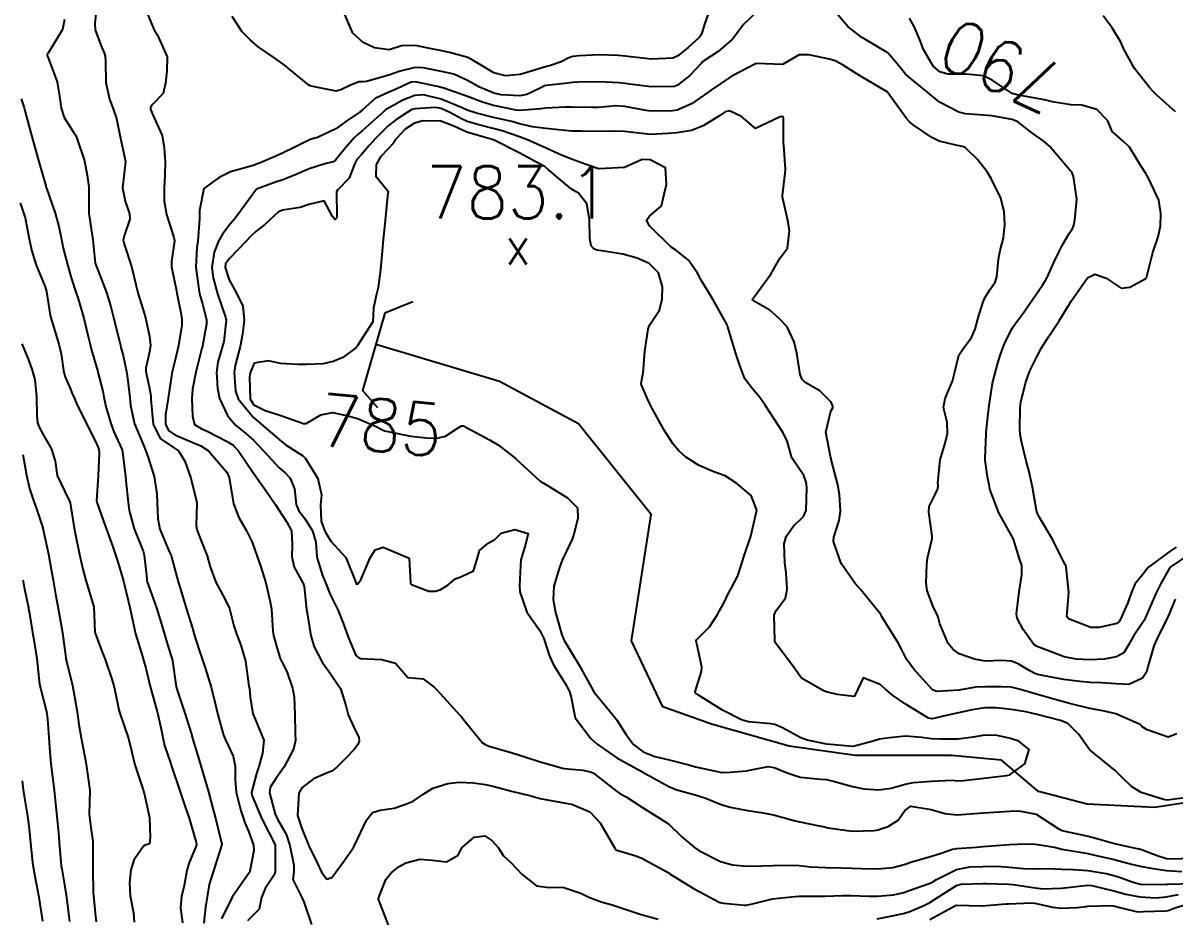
# Model space of a CAD drawing. Header units: metres. Extents: x 307586 to 320046, y 7427249 to 7434250.
# Drawn here: x 319380.8 to 319468.6, y 7428105.4 to 7428173.5 of the extents above; entities that cross this region are included whole.
import ezdxf
from ezdxf.enums import TextEntityAlignment as Align

# ---------------------------------------------------------------- set-up
doc = ezdxf.new("R2010")
doc.units = ezdxf.units.M
doc.header["$MEASUREMENT"] = 0
for name, color, linetype in [('Cotas', 45, 'Continuous'), ('Curvas de Nivel 1m', 11, 'Continuous'), ('Curvas de Nivel 5m', 15, 'Continuous'), ('Hidrografia', 140, 'Continuous'), ('Pontes_Viadutos_Tubos', 190, 'Continuous'), ('Pontos Cotados', 45, 'Continuous')]:
    doc.layers.add(name, color=color, linetype=linetype)
doc.styles.add('Style-STANDARD', font='STANDARD.shx')

# ---------------------------------------------------------------- blocks, each defined once
blk = doc.blocks.new('ELVTXT_186')
at = {"layer": 'Pontos Cotados', "linetype": 'Continuous', "style": 'Style-STANDARD'}
for s, height, p in [('783.1', 4, (0, 4)), ('x', 3, (0, 0))]:
    blk.add_text(s, height=height, dxfattribs=at).set_placement(p, align=Align.MIDDLE_CENTER)

msp = doc.modelspace()

# ---------------------------------------------------------------- linework, layer by layer
at = {"layer": 'Curvas de Nivel 1m', "flags": 128}
for points, elevation in [([(319389.943, 7428174.978), (319390.705, 7428173.12), (319390.797, 7428172.969), (319390.991, 7428172.676), (319391.76, 7428170.959), (319391.736, 7428169.89), (319391.634, 7428168.96), (319391.444, 7428168.163), (319390.637, 7428167.34), (319390.49, 7428167.115), (319390.497, 7428166.971), (319390.629, 7428166.588), (319391.381, 7428164.962), (319391.539, 7428164.02), (319391.617, 7428162.96), (319391.585, 7428161.947), (319391.519, 7428160.96), (319391.543, 7428159.965), (319391.715, 7428158.958), (319392.268, 7428157.2), (319392.306, 7428156.952), (319392.08, 7428155.372), (319392.096, 7428154.954), (319392.466, 7428153.139), (319392.503, 7428152.949), (319392.829, 7428151.326), (319392.882, 7428150.943), (319392.867, 7428150.513), (319392.635, 7428148.947), (319392.403, 7428147.979), (319392.132, 7428146.944), (319392.087, 7428146.642), (319391.828, 7428144.948), (319391.622, 7428143.683), (319391.643, 7428142.951), (319391.869, 7428142.478), (319392.335, 7428142.158), (319393.676, 7428141.58), (319394.327, 7428141.301), (319394.923, 7428140.914), (319396.299, 7428139.301), (319396.478, 7428138.897), (319396.736, 7428137.351), (319396.828, 7428136.892), (319397.23, 7428135.853), (319397.781, 7428134.877), (319398.239, 7428133.95), (319398.63, 7428132.866), (319398.856, 7428132.224), (319399.273, 7428130.859), (319399.621, 7428129.415), (319399.712, 7428128.855), (319399.826, 7428127.183), (319399.875, 7428126.853), (319400.143, 7428125.858), (319400.384, 7428125.095), (319400.496, 7428124.845), (319400.871, 7428124.089), (319401.309, 7428122.832), (319401.44, 7428122.174), (319401.495, 7428120.829), (319401.529, 7428119.36), (319401.538, 7428118.828), (319401.392, 7428118.176), (319400.683, 7428116.84), (319400.023, 7428115.894), (319399.622, 7428115.248), (319399.573, 7428114.854), (319399.988, 7428113.215), (319400.166, 7428112.847), (319400.829, 7428111.695), (319401.124, 7428110.833), (319401.428, 7428109.34), (319401.411, 7428108.828), (319401.331, 7428108.233), (319401.915, 7428107.066), (319402.059, 7428106.819), (319402.185, 7428106.542), (319402.764, 7428104.811)], 789), ([(319383.939, 7428173.827), (319383.773, 7428173.054), (319382.685, 7428171.239), (319382.614, 7428171.14), (319382.599, 7428171.071), (319382.68, 7428170.885), (319383.37, 7428169.059), (319383.563, 7428167.977), (319383.678, 7428167.054), (319383.915, 7428166.34), (319384.615, 7428165.237), (319384.744, 7428165.039), (319384.882, 7428164.764), (319385.467, 7428163.031), (319385.66, 7428161.941), (319385.776, 7428161.028), (319385.796, 7428159.776), (319385.798, 7428159.027), (319386.016, 7428157.527), (319386.094, 7428157.024), (319386.281, 7428155.237), (319386.334, 7428155.022), (319386.487, 7428154.646), (319387.142, 7428153.01), (319387.444, 7428151.997), (319387.683, 7428151.001), (319388.124, 7428149.287), (319388.194, 7428148.993), (319388.235, 7428148.817), (319388.405, 7428148.184), (319388.658, 7428146.987), (319388.714, 7428146.662), (319388.913, 7428144.985), (319388.974, 7428144.374), (319389.258, 7428142.981), (319389.947, 7428141.354), (319390.112, 7428140.972), (319390.315, 7428140.409), (319390.765, 7428138.963), (319390.968, 7428137.648), (319391.003, 7428136.959), (319391.058, 7428135.755), (319391.208, 7428134.956), (319391.924, 7428133.248), (319392.062, 7428132.942), (319392.099, 7428132.82), (319392.217, 7428132.351), (319392.603, 7428130.936), (319392.764, 7428130.365), (319393.206, 7428128.93), (319393.685, 7428127.397), (319393.83, 7428126.923), (319394.143, 7428125.889), (319394.471, 7428124.917), (319394.662, 7428124.377), (319395.125, 7428122.91), (319395.449, 7428121.546), (319395.599, 7428120.905), (319396.058, 7428119.233), (319396.196, 7428118.898), (319396.793, 7428117.641), (319396.933, 7428116.886), (319396.942, 7428115.806), (319397.014, 7428114.885), (319397.387, 7428113.485), (319397.569, 7428112.876), (319397.671, 7428112.566), (319397.973, 7428111.917), (319398.343, 7428110.866), (319398.376, 7428110.446), (319398.074, 7428108.869), (319398.029, 7428108.772), (319397.931, 7428108.637), (319396.716, 7428106.888), (319395.896, 7428105.24)], 791), ([(319436.733, 7428174.42), (319435.709, 7428173.444), (319434.976, 7428172.437), (319434.845, 7428172.304), (319434.709, 7428172.192), (319433.767, 7428171.384), (319432.686, 7428170.657), (319432.575, 7428170.58), (319432.477, 7428170.472), (319431.618, 7428169.536), (319430.666, 7428168.799), (319430.441, 7428168.717), (319428.665, 7428168.672), (319427.022, 7428168.89), (319426.667, 7428168.942), (319426.233, 7428168.979), (319424.668, 7428169.058), (319423.133, 7428169.049), (319422.667, 7428169.004), (319422.309, 7428168.951), (319420.665, 7428168.797), (319420.518, 7428168.758), (319420.262, 7428168.614), (319419.193, 7428168.087), (319418.654, 7428168.004), (319417.236, 7428168.07), (319416.656, 7428168.191), (319415.52, 7428168.671), (319414.668, 7428169.161), (319413.623, 7428169.646), (319412.674, 7428169.861), (319411.266, 7428170.135), (319410.677, 7428170.167), (319409.526, 7428169.89), (319408.671, 7428169.572), (319406.969, 7428169.078), (319406.666, 7428169.063), (319406.384, 7428169.065), (319405.696, 7428168.79), (319405.007, 7428168.447), (319404.656, 7428168.349), (319402.745, 7428168.745), (319402.662, 7428168.768), (319402.523, 7428168.831), (319400.678, 7428170.351), (319399.958, 7428170.857), (319398.691, 7428171.727), (319398.083, 7428172.265), (319397.475, 7428172.888), (319396.72, 7428174.035)], 789), ([(319469.408, 7428132.852), (319468.233, 7428132.053), (319468.21, 7428132.03), (319467.498, 7428130.756), (319467.147, 7428130.046), (319466.352, 7428128.225), (319466.284, 7428128.058), (319466.248, 7428127.993), (319466.18, 7428127.882), (319465.45, 7428126.781), (319465.038, 7428126.071), (319464.688, 7428125.534), (319464.144, 7428125.212), (319463.195, 7428125.037), (319462.142, 7428124.998), (319461.073, 7428125.047), (319460.144, 7428125.226), (319458.428, 7428125.869), (319458.151, 7428125.985), (319458.035, 7428126.035), (319457.83, 7428126.155), (319457.033, 7428127.304), (319456.562, 7428128.174), (319456.513, 7428128.502), (319456.724, 7428130.172), (319456.93, 7428131.462), (319456.913, 7428132.17), (319456.757, 7428132.691), (319456.28, 7428134.18), (319456.272, 7428134.198), (319456.253, 7428134.231), (319455.173, 7428136.191), (319454.495, 7428138.003), (319454.447, 7428138.199), (319454.31, 7428138.953), (319454.14, 7428140.202), (319454.131, 7428140.397), (319454.199, 7428142.202), (319454.211, 7428142.344), (319454.368, 7428143.739), (319454.413, 7428144.159), (319454.418, 7428144.2), (319454.668, 7428145.92), (319454.723, 7428146.197), (319455.073, 7428147.533), (319455.268, 7428148.192), (319455.582, 7428149.038), (319456.136, 7428150.183), (319456.256, 7428150.372), (319456.45, 7428150.64), (319457.099, 7428151.535), (319457.524, 7428152.164), (319458.487, 7428153.552), (319458.735, 7428153.903), (319458.866, 7428154.146), (319459.355, 7428155.29), (319459.777, 7428156.137), (319460.017, 7428156.638), (319460.534, 7428157.504), (319460.786, 7428157.88), (319460.879, 7428158.125), (319460.968, 7428158.544), (319461.107, 7428160.122), (319460.865, 7428161.85), (319460.768, 7428162.127), (319460.693, 7428162.228), (319460.595, 7428162.33), (319459.027, 7428164.146), (319458.616, 7428164.507), (319457.648, 7428165.189), (319456.631, 7428166.002), (319456.176, 7428166.185), (319454.637, 7428166.466), (319454.335, 7428166.507), (319452.639, 7428166.635), (319452.122, 7428166.754), (319450.652, 7428167.518), (319449.765, 7428168.259), (319448.672, 7428169.144), (319448.052, 7428169.655), (319447.551, 7428170.287), (319446.697, 7428171.266), (319444.962, 7428172.318), (319444.714, 7428172.447), (319443.66, 7428173.274), (319442.733, 7428174.35)], 789), ([(319468.644, 7428166.766), (319467.206, 7428168.052), (319466.949, 7428168.339), (319466.669, 7428168.625), (319465.505, 7428170.072), (319464.705, 7428171.559), (319464.461, 7428172.084), (319463.815, 7428173.185), (319463.13, 7428174.104)], 791), ([(319468.622, 7428129.603), (319468.188, 7428128.537), (319467.965, 7428128.033), (319467.355, 7428126.852), (319466.978, 7428126.048), (319466.535, 7428124.452), (319466.427, 7428124.056), (319466.128, 7428123.578), (319465.083, 7428123.111), (319464.124, 7428123.154), (319462.981, 7428123.235), (319462.125, 7428123.265), (319461.345, 7428123.331), (319460.126, 7428123.482), (319458.494, 7428123.782), (319458.13, 7428123.874), (319457.924, 7428123.946), (319457.541, 7428124.159), (319456.653, 7428124.687), (319456.14, 7428124.876), (319455.393, 7428124.935), (319454.14, 7428124.891), (319453.318, 7428125.031), (319452.145, 7428125.446), (319451.687, 7428125.766), (319451.315, 7428126.233), (319450.678, 7428127.74), (319450.544, 7428128.245), (319450.444, 7428128.505), (319450.19, 7428128.987), (319449.71, 7428130.255), (319449.632, 7428130.835), (319449.691, 7428132.255), (319449.743, 7428132.75), (319450.084, 7428134.252), (319450.088, 7428134.418), (319449.821, 7428136.255), (319449.852, 7428136.682), (319450.292, 7428137.535), (319450.516, 7428138.03), (319450.533, 7428138.247), (319450.525, 7428138.467), (319450.699, 7428140.244), (319451.073, 7428141.508), (319451.266, 7428142.236), (319451.24, 7428143.115), (319450.962, 7428144.241), (319451.067, 7428144.927), (319451.625, 7428146.232), (319451.792, 7428146.839), (319452.13, 7428148.224), (319452.427, 7428148.672), (319453.093, 7428149.557), (319453.353, 7428150.211), (319453.59, 7428151.075), (319453.944, 7428152.205), (319454.091, 7428152.59), (319454.483, 7428153.206), (319454.89, 7428153.795), (319455.024, 7428154.195), (319455.149, 7428155.551), (319455.279, 7428156.192), (319455.538, 7428157.179), (319455.636, 7428158.189), (319455.584, 7428159.158), (319455.328, 7428160.192), (319454.585, 7428161.698), (319454.27, 7428162.203), (319453.536, 7428163.144), (319452.611, 7428164.054), (319452.494, 7428164.114), (319451.902, 7428164.237), (319450.616, 7428164.548), (319450.059, 7428164.815), (319448.628, 7428165.777), (319448.36, 7428166.004), (319448.128, 7428166.278), (319446.663, 7428168.3), (319444.674, 7428169.478), (319444.151, 7428169.802), (319443.301, 7428170.341), (319442.687, 7428170.654), (319442.247, 7428170.797), (319440.694, 7428171.122), (319439.953, 7428171.118), (319438.683, 7428170.39), (319436.684, 7428170.475), (319436.643, 7428170.461), (319436.569, 7428170.421), (319435.335, 7428169.775), (319434.673, 7428169.421), (319433.269, 7428168.461), (319432.913, 7428168.212), (319432.656, 7428168.022), (319431.728, 7428167.398), (319430.639, 7428166.914), (319430.278, 7428166.854), (319428.638, 7428166.834), (319428.283, 7428166.871), (319426.643, 7428167.18), (319425.965, 7428167.225), (319424.641, 7428167.118), (319424.11, 7428167.098), (319422.641, 7428167.143), (319422.095, 7428167.142), (319420.639, 7428167.046), (319420.25, 7428167.002), (319418.637, 7428166.89), (319418.363, 7428166.908), (319416.642, 7428167.251), (319415.794, 7428167.521), (319414.652, 7428167.944), (319412.767, 7428168.602), (319412.662, 7428168.634), (319412.36, 7428168.713), (319410.666, 7428169.071), (319410.361, 7428169.038), (319409.706, 7428168.74), (319408.996, 7428168.408), (319408.656, 7428168.272), (319407.63, 7428167.783), (319406.635, 7428166.901), (319406.575, 7428166.839), (319406.479, 7428166.782), (319405.383, 7428166.035), (319404.62, 7428165.471), (319403.213, 7428164.821), (319402.746, 7428164.693), (319402.61, 7428164.643), (319401.4, 7428164.043), (319400.595, 7428163.645), (319400.045, 7428163.402), (319398.787, 7428162.868), (319398.639, 7428162.812), (319398.582, 7428162.785), (319398.423, 7428162.714), (319396.576, 7428162.196), (319395.714, 7428161.766), (319394.563, 7428160.92), (319394.221, 7428159.241), (319394.221, 7428158.925), (319394.231, 7428158.626), (319394.089, 7428156.926), (319394.024, 7428156.443), (319393.943, 7428154.928), (319394.169, 7428153.223), (319394.225, 7428152.924), (319394.27, 7428152.732), (319394.455, 7428152.147), (319394.761, 7428150.917), (319394.763, 7428150.592), (319394.455, 7428148.92), (319394.45, 7428148.882), (319394.411, 7428148.743), (319393.952, 7428146.924), (319393.681, 7428145.625), (319393.647, 7428144.927), (319393.7, 7428143.579), (319393.84, 7428142.925), (319394.34, 7428142.628), (319394.857, 7428142.396), (319396.33, 7428141.638), (319396.781, 7428141.346), (319397.226, 7428140.886), (319398.299, 7428139.298), (319398.594, 7428138.867), (319399.324, 7428137.818), (319399.998, 7428136.853), (319400.269, 7428136.421), (319400.896, 7428135.477), (319401.244, 7428134.835), (319401.295, 7428133.777), (319401.265, 7428132.834), (319401.445, 7428132.061), (319402.125, 7428130.821), (319402.199, 7428130.59), (319402.395, 7428128.818), (319402.425, 7428128.562), (319402.715, 7428126.814), (319402.973, 7428125.983), (319403.576, 7428124.806), (319404.122, 7428124.079), (319404.972, 7428122.791), (319405.37, 7428121.507), (319405.569, 7428120.785), (319406.072, 7428119.678), (319406.382, 7428119.092), (319406.389, 7428118.775), (319406.304, 7428118.532), (319406.054, 7428118.188), (319405.354, 7428117.473), (319404.688, 7428116.793), (319404.317, 7428116.51), (319404.029, 7428116.391), (319402.921, 7428115.914), (319402.017, 7428115.222), (319401.795, 7428114.823), (319401.696, 7428113.116), (319401.786, 7428112.823), (319401.84, 7428112.681), (319401.977, 7428112.25), (319402.565, 7428110.814), (319403.151, 7428109.602), (319403.535, 7428108.804), (319403.927, 7428108.254), (319404.324, 7428108.401), (319404.608, 7428108.793), (319405.172, 7428109.561), (319405.961, 7428110.675), (319406.003, 7428110.739), (319406.02, 7428110.779), (319406.063, 7428110.877), (319406.968, 7428112.765), (319407.404, 7428113.347), (319407.994, 7428113.517), (319409.06, 7428113.676), (319410.002, 7428114.002), (319410.508, 7428114.219), (319411.258, 7428114.711), (319412.018, 7428115.191), (319413.153, 7428115.557), (319414.023, 7428115.647), (319415.078, 7428115.613), (319416.021, 7428115.473), (319416.687, 7428115.318), (319418.016, 7428114.985), (319419.483, 7428114.615), (319420.011, 7428114.46), (319420.204, 7428114.413), (319422.006, 7428114.093), (319422.602, 7428113.976), (319423.995, 7428113.393), (319424.774, 7428112.552), (319425.881, 7428110.624), (319425.92, 7428110.54), (319425.941, 7428110.519), (319425.963, 7428110.503), (319427.485, 7428110.042), (319427.956, 7428109.856), (319429.308, 7428109.138), (319429.946, 7428108.76), (319430.112, 7428108.655), (319430.366, 7428108.484), (319431.929, 7428107.525), (319433.857, 7428106.497), (319433.914, 7428106.479), (319434.181, 7428106.436), (319435.767, 7428106.268), (319435.912, 7428106.274), (319436.025, 7428106.296), (319436.482, 7428106.404), (319437.613, 7428106.698), (319437.918, 7428106.756), (319439.372, 7428106.924), (319439.922, 7428106.955), (319441.316, 7428106.955), (319441.922, 7428106.964), (319443.241, 7428107.009), (319443.923, 7428107.012), (319445.263, 7428106.96), (319445.923, 7428106.96), (319447.129, 7428107.073), (319447.928, 7428107.251), (319448.677, 7428107.518), (319449.938, 7428107.946), (319450.138, 7428108.049), (319450.429, 7428108.243), (319451.951, 7428108.995), (319452.967, 7428109.196), (319453.953, 7428109.224), (319455.01, 7428109.241), (319455.953, 7428109.186), (319457.044, 7428109.067), (319457.952, 7428109.041), (319459.022, 7428109.07), (319459.952, 7428109.025), (319460.826, 7428108.991), (319461.951, 7428108.935), (319463.35, 7428108.685), (319463.948, 7428108.542), (319464.305, 7428108.433), (319465.328, 7428108.059), (319465.94, 7428107.879), (319466.135, 7428107.853), (319467.941, 7428107.877), (319468.085, 7428107.885), (319469.942, 7428107.935)], 788), ([(319380.64, 7428167.772), (319380.857, 7428167.088), (319380.943, 7428166.774), (319381.379, 7428165.082), (319381.697, 7428163.979), (319381.961, 7428163.076), (319382.501, 7428161.134), (319382.519, 7428161.07), (319382.561, 7428160.944), (319383.213, 7428159.06), (319383.507, 7428158.039), (319383.704, 7428157.052), (319383.84, 7428156.384), (319384.192, 7428155.045), (319384.478, 7428154.045), (319384.791, 7428153.037), (319384.964, 7428152.529), (319385.403, 7428151.03), (319385.703, 7428149.748), (319385.878, 7428149.025), (319385.987, 7428148.602), (319386.395, 7428147.24), (319386.447, 7428147.073), (319386.46, 7428147.019), (319386.843, 7428145.479), (319386.925, 7428145.012), (319387.071, 7428144.301), (319387.46, 7428143.003), (319387.704, 7428142.367), (319388.323, 7428140.99), (319388.571, 7428138.987), (319388.604, 7428138.673), (319388.791, 7428136.985), (319388.872, 7428136.378), (319389.232, 7428134.98), (319389.918, 7428133.283), (319390.011, 7428132.972), (319390.205, 7428131.194), (319390.221, 7428130.988), (319390.228, 7428130.97), (319390.237, 7428130.935), (319390.936, 7428128.959), (319391.236, 7428128.026), (319391.546, 7428126.949), (319391.682, 7428126.481), (319392.134, 7428125.006), (319392.155, 7428124.94), (319392.16, 7428124.912), (319392.456, 7428122.936), (319392.587, 7428122.446), (319393.114, 7428120.93), (319393.594, 7428119.39), (319393.725, 7428118.923), (319394.042, 7428117.844), (319394.327, 7428116.917), (319394.465, 7428116.48), (319394.919, 7428114.911), (319395.244, 7428113.658), (319395.44, 7428112.905), (319395.936, 7428110.927), (319395.934, 7428110.9), (319395.454, 7428109.391), (319395.281, 7428108.907), (319394.97, 7428107.862), (319394.808, 7428106.911), (319394.682, 7428106.135), (319394.56, 7428104.913)], 792), ([(319468.753, 7428119.346), (319468.074, 7428119.091), (319466.479, 7428119.646), (319466.082, 7428119.912), (319466.02, 7428119.989), (319465.947, 7428120.052), (319464.095, 7428120.861), (319463.094, 7428121.094), (319462.101, 7428121.286), (319460.566, 7428121.663), (319460.108, 7428121.79), (319458.837, 7428122.143), (319458.115, 7428122.334), (319456.709, 7428122.761), (319456.12, 7428122.91), (319455.372, 7428122.936), (319454.12, 7428122.94), (319453.425, 7428122.902), (319452.118, 7428122.682), (319450.436, 7428122.565), (319450.117, 7428122.688), (319448.689, 7428124.264), (319448.141, 7428125.049), (319447.721, 7428125.849), (319447.491, 7428126.28), (319446.358, 7428128.12), (319446.255, 7428128.299), (319446.233, 7428128.349), (319446.184, 7428128.441), (319444.65, 7428130.316), (319444.21, 7428130.816), (319443.153, 7428132.331), (319442.576, 7428134.011), (319442.602, 7428134.337), (319442.996, 7428135.602), (319443.104, 7428136.332), (319443.027, 7428137.598), (319442.893, 7428138.334), (319442.398, 7428140.263), (319442.379, 7428140.339), (319442.325, 7428140.493), (319441.987, 7428142.345), (319442.369, 7428143.958), (319442.509, 7428144.201), (319442.515, 7428144.339), (319442.376, 7428144.644), (319441.526, 7428145.495), (319440.391, 7428146.139), (319440.185, 7428146.372), (319440.031, 7428146.741), (319439.779, 7428148.376), (319439.564, 7428149.246), (319439.036, 7428150.384), (319438.452, 7428150.994), (319437.719, 7428151.658), (319436.462, 7428152.361), (319436.405, 7428152.421), (319436.397, 7428152.487), (319436.465, 7428152.592), (319437.794, 7428154.4), (319438.505, 7428155.636), (319438.818, 7428156.079), (319439.054, 7428156.385), (319439.202, 7428157.714), (319439.097, 7428158.384), (319438.674, 7428160.277), (319438.668, 7428160.389), (319438.874, 7428162.102), (319438.907, 7428162.387), (319438.771, 7428164.228), (319438.759, 7428164.389), (319438.764, 7428166.257), (319438.716, 7428166.389), (319438.633, 7428166.425), (319438.599, 7428166.425), (319438.504, 7428166.392), (319436.624, 7428165.503), (319435.554, 7428166.431), (319434.639, 7428166.858), (319434.304, 7428166.779), (319433.813, 7428166.452), (319432.625, 7428165.705), (319431.749, 7428165.352), (319430.62, 7428165.186), (319429.988, 7428165.128), (319428.618, 7428165.052), (319427.289, 7428165.199), (319426.62, 7428165.288), (319425.871, 7428165.297), (319424.62, 7428165.288), (319423.34, 7428165.299), (319422.62, 7428165.312), (319421.847, 7428165.372), (319420.622, 7428165.497), (319419.621, 7428165.622), (319418.625, 7428165.874), (319418.026, 7428166.038), (319416.63, 7428166.336), (319415.353, 7428166.673), (319414.636, 7428166.915), (319414.244, 7428167.081), (319412.648, 7428167.741), (319411.315, 7428168.061), (319410.652, 7428168.015), (319409.732, 7428167.654), (319408.638, 7428167.058), (319408.444, 7428166.944), (319408.221, 7428166.756), (319406.618, 7428165.333), (319406.321, 7428165.077), (319406.024, 7428164.786), (319405.365, 7428164.029), (319404.587, 7428163.098), (319404.414, 7428162.974), (319403.784, 7428162.812), (319402.579, 7428162.425), (319401.463, 7428161.952), (319400.57, 7428161.6), (319400.018, 7428161.406), (319398.563, 7428160.87), (319397.128, 7428158.891), (319396.874, 7428158.559), (319396.532, 7428158.175), (319395.974, 7428157.45), (319395.685, 7428156.908), (319395.335, 7428156.082), (319395.163, 7428154.913), (319395.272, 7428154.121), (319395.605, 7428152.909), (319396.219, 7428151.129), (319396.255, 7428150.902), (319396.068, 7428149.253), (319395.987, 7428148.904), (319395.616, 7428147.692), (319395.522, 7428146.909), (319395.596, 7428145.693), (319395.742, 7428144.906), (319396.354, 7428143.621), (319396.97, 7428142.891), (319397.723, 7428142.265), (319398.331, 7428141.728), (319399.146, 7428140.862), (319400.305, 7428139.641), (319400.723, 7428139.268), (319401.146, 7428138.837), (319401.479, 7428138.02), (319401.599, 7428136.83), (319401.788, 7428136.347), (319402.262, 7428135.764), (319402.838, 7428134.814), (319403.084, 7428133.968), (319403.177, 7428132.81), (319403.602, 7428131.413), (319403.857, 7428130.803), (319404.195, 7428129.971), (319404.761, 7428128.794), (319405.176, 7428127.782), (319405.541, 7428126.786), (319406.138, 7428125.316), (319406.449, 7428125.089), (319408.136, 7428125.025), (319409.18, 7428124.74), (319410.117, 7428123.637), (319411.286, 7428123.542), (319412.106, 7428122.909), (319412.308, 7428122.698), (319414.084, 7428120.775), (319414.169, 7428120.679), (319414.593, 7428120.16), (319415.807, 7428118.663), (319416.061, 7428118.505), (319416.3, 7428118.416), (319418.052, 7428117.885), (319419.096, 7428117.571), (319420.043, 7428117.252), (319421.902, 7428116.715), (319422.035, 7428116.693), (319423.453, 7428116.566), (319424.032, 7428116.452), (319424.253, 7428116.336), (319426.017, 7428114.973), (319426.281, 7428114.801), (319426.744, 7428114.529), (319428.001, 7428113.739), (319429.983, 7428112.49), (319430.995, 7428111.496), (319431.965, 7428110.679), (319432.295, 7428110.457), (319433.955, 7428109.611), (319434.869, 7428109.343), (319435.951, 7428109.256), (319437.066, 7428109.285), (319437.952, 7428109.313), (319439.004, 7428109.328), (319439.952, 7428109.292), (319440.798, 7428109.204), (319441.951, 7428109.145), (319443.163, 7428109.116), (319443.951, 7428109.09), (319444.708, 7428109.066), (319445.95, 7428109.039), (319447.087, 7428109.143), (319447.954, 7428109.374), (319448.618, 7428109.601), (319449.96, 7428109.99), (319450.773, 7428110.238), (319451.649, 7428110.544), (319451.969, 7428110.595), (319453.472, 7428110.703), (319453.971, 7428110.745), (319455.294, 7428110.859), (319455.974, 7428110.903), (319457.18, 7428110.953), (319457.975, 7428110.943), (319459.417, 7428110.69), (319459.969, 7428110.556), (319461.824, 7428110.243), (319461.965, 7428110.216), (319462.493, 7428110.095), (319463.96, 7428109.754), (319465.296, 7428109.399), (319465.955, 7428109.244), (319466.909, 7428109.084), (319467.952, 7428108.928), (319469.121, 7428108.848)], 787), ([(319469.555, 7428114.477), (319468.016, 7428114.296), (319467.723, 7428114.326), (319466.021, 7428114.869), (319465.287, 7428115.323), (319464.526, 7428116.073), (319464.04, 7428116.555), (319462.129, 7428118.099), (319462.064, 7428118.17), (319461.259, 7428119.296), (319460.418, 7428120.125), (319460.085, 7428120.285), (319459.862, 7428120.356), (319458.093, 7428120.814), (319457.239, 7428121.019), (319456.098, 7428121.207), (319454.975, 7428121.316), (319454.1, 7428121.316), (319453.144, 7428121.163), (319452.094, 7428120.95), (319451.499, 7428120.822), (319450.086, 7428120.483), (319449.804, 7428120.536), (319448.103, 7428121.59), (319447.061, 7428122.286), (319446.552, 7428122.728), (319446.121, 7428123.104), (319444.819, 7428123.62), (319444.213, 7428122.319), (319444.178, 7428122.243), (319444.102, 7428122.186), (319442.836, 7428122.333), (319442.106, 7428122.523), (319441.84, 7428122.611), (319440.121, 7428123.602), (319439.564, 7428124.376), (319438.152, 7428126.286), (319438.107, 7428126.345), (319438.099, 7428126.391), (319438.098, 7428126.446), (319438.05, 7428128.392), (319438.186, 7428128.744), (319438.895, 7428129.684), (319439.025, 7428130.382), (319438.964, 7428131.634), (319438.85, 7428132.384), (319438.8, 7428133.829), (319438.966, 7428134.383), (319439.485, 7428135.153), (319440.268, 7428135.922), (319440.482, 7428136.367), (319440.53, 7428138.136), (319440.508, 7428138.367), (319440.476, 7428138.539), (319440.31, 7428139.055), (319439.387, 7428140.379), (319439.041, 7428141.678), (319438.664, 7428142.387), (319438.35, 7428142.871), (319437.359, 7428144.405), (319436.957, 7428144.99), (319436.385, 7428145.651), (319435.793, 7428146.426), (319435.411, 7428147.427), (319435.09, 7428148.433), (319434.496, 7428150.386), (319434.482, 7428150.44), (319434.444, 7428150.53), (319433.384, 7428152.451), (319432.485, 7428153.937), (319432.191, 7428154.465), (319431.499, 7428155.471), (319430.51, 7428156.244), (319430.163, 7428156.494), (319428.536, 7428158.071), (319428.31, 7428158.513), (319428.546, 7428158.81), (319429.455, 7428159.6), (319429.658, 7428160.499), (319429.823, 7428161.245), (319429.764, 7428162.498), (319428.592, 7428163.108), (319427.966, 7428163.146), (319426.633, 7428162.539), (319426.583, 7428162.522), (319424.715, 7428162.425), (319424.582, 7428162.447), (319424.495, 7428162.475), (319424.271, 7428162.565), (319422.592, 7428163.179), (319421.641, 7428163.556), (319420.604, 7428164.037), (319419.274, 7428164.623), (319418.615, 7428164.874), (319417.291, 7428165.321), (319416.621, 7428165.503), (319415.518, 7428165.777), (319414.627, 7428166.048), (319414.191, 7428166.249), (319413.362, 7428166.699), (319412.638, 7428167.028), (319412.243, 7428167.11), (319410.637, 7428167.008), (319410.426, 7428166.942), (319410.065, 7428166.736), (319409.202, 7428166.169), (319408.622, 7428165.697), (319407.668, 7428164.764), (319407.171, 7428164.205), (319406.595, 7428163.555), (319406.227, 7428163.145), (319406.04, 7428162.785), (319405.639, 7428161.723), (319404.755, 7428160.798), (319404.679, 7428160.681), (319404.687, 7428158.799), (319404.662, 7428158.678), (319404.54, 7428158.578), (319404.36, 7428158.803), (319403.739, 7428159.996), (319402.552, 7428159.715), (319401.898, 7428159.488), (319400.547, 7428159.267), (319400.249, 7428159.15), (319399.927, 7428158.856), (319399.216, 7428158.18), (319398.525, 7428157.659), (319398.121, 7428157.274), (319397.768, 7428156.881), (319396.5, 7428155.584), (319396.217, 7428155.181), (319396.188, 7428154.903), (319396.479, 7428153.964), (319397.071, 7428152.891), (319397.519, 7428151.95), (319397.621, 7428150.882), (319397.495, 7428149.816), (319397.319, 7428148.886), (319396.935, 7428147.428), (319396.869, 7428146.893), (319396.967, 7428145.479), (319397.182, 7428144.888), (319398.352, 7428143.463), (319399.061, 7428142.863), (319400.332, 7428141.77), (319400.845, 7428141.359), (319401.68, 7428140.83), (319402.069, 7428140.574), (319402.318, 7428140.329), (319403.243, 7428138.811), (319403.519, 7428137.574), (319403.44, 7428136.808), (319403.495, 7428135.573), (319403.779, 7428134.805), (319404.241, 7428134.033), (319405.384, 7428132.788), (319406.162, 7428130.822), (319406.181, 7428130.78), (319406.203, 7428130.765), (319406.308, 7428130.778), (319406.524, 7428131.093), (319407.225, 7428132.765), (319407.612, 7428133.38), (319408.235, 7428133.572), (319410.223, 7428132.73), (319410.31, 7428130.834), (319410.387, 7428130.727), (319411.719, 7428130.228), (319412.198, 7428130.218), (319412.572, 7428130.323), (319413.15, 7428130.691), (319413.718, 7428131.175), (319414.21, 7428131.353), (319415.107, 7428131.779), (319415.392, 7428132.668), (319415.563, 7428133.337), (319416.241, 7428133.876), (319416.73, 7428134.168), (319417.235, 7428134.645), (319418.256, 7428134.926), (319419.296, 7428134.62), (319419.074, 7428133.788), (319418.729, 7428132.625), (319418.692, 7428132.151), (319418.613, 7428130.626), (319418.644, 7428130.18), (319419.194, 7428128.62), (319420.162, 7428127.231), (319420.482, 7428126.605), (319420.879, 7428125.338), (319421.226, 7428124.594), (319422.112, 7428123.174), (319422.431, 7428122.577), (319422.569, 7428122.104), (319422.878, 7428120.572), (319424.067, 7428118.996), (319424.556, 7428118.555), (319426.047, 7428117.502), (319427.843, 7428116.513), (319427.968, 7428116.446), (319428.032, 7428116.41), (319428.243, 7428116.296), (319430.021, 7428115.322), (319430.623, 7428115.085), (319432.015, 7428114.689), (319432.742, 7428114.453), (319434.006, 7428113.959), (319434.68, 7428113.753), (319435.999, 7428113.502), (319437.051, 7428113.35), (319437.995, 7428113.164), (319439.647, 7428112.714), (319439.987, 7428112.631), (319441.356, 7428112.349), (319441.885, 7428112.244), (319441.982, 7428112.223), (319442.133, 7428112.187), (319443.979, 7428111.926), (319445.664, 7428111.979), (319445.98, 7428112.032), (319446.176, 7428112.093), (319446.72, 7428112.283), (319447.504, 7428112.768), (319448.005, 7428113.488), (319448.451, 7428113.823), (319450.006, 7428113.579), (319451.048, 7428113.279), (319452.002, 7428113.177), (319452.98, 7428113.233), (319454.004, 7428113.316), (319455.219, 7428113.395), (319456.006, 7428113.442), (319456.687, 7428113.482), (319458.004, 7428113.216), (319459.703, 7428112.133), (319459.991, 7428111.977), (319460.2, 7428111.916), (319461.984, 7428111.53), (319462.74, 7428111.334), (319463.977, 7428110.993), (319465.344, 7428110.688), (319465.97, 7428110.538), (319467.322, 7428110.036), (319467.961, 7428109.842), (319468.172, 7428109.817), (319469.961, 7428109.86)], 786), ([(319380.544, 7428159.844), (319380.816, 7428159.087), (319380.924, 7428158.691), (319381.226, 7428157.083), (319381.431, 7428156.153), (319381.775, 7428155.077), (319382.468, 7428153.419), (319382.562, 7428153.069), (319382.803, 7428151.421), (319382.884, 7428151.063), (319383.095, 7428150.398), (319383.511, 7428149.054), (319383.679, 7428148.325), (319383.86, 7428147.048), (319383.961, 7428146.619), (319384.379, 7428145.62), (319384.554, 7428145.218), (319384.631, 7428145.037), (319384.858, 7428144.542), (319385.591, 7428143.028), (319386.329, 7428141.593), (319386.499, 7428141.191), (319386.549, 7428141.017), (319386.58, 7428140.755), (319386.491, 7428139.017), (319386.371, 7428137.115), (319386.386, 7428137.018), (319386.891, 7428135.643), (319387.115, 7428135.007), (319387.617, 7428133.615), (319387.815, 7428132.996), (319387.91, 7428132.685), (319388.211, 7428131.772), (319388.424, 7428130.988), (319388.497, 7428130.688), (319388.91, 7428128.983), (319389.117, 7428128.027), (319389.344, 7428126.978), (319389.87, 7428125.238), (319389.957, 7428124.972), (319390.124, 7428124.355), (319390.462, 7428122.965), (319390.814, 7428121.683), (319391.014, 7428120.956), (319391.308, 7428119.707), (319391.455, 7428118.949), (319391.566, 7428118.465), (319392.034, 7428117.055), (319392.075, 7428116.94), (319392.094, 7428116.878), (319392.746, 7428114.933), (319393.143, 7428113.782), (319393.427, 7428112.926), (319393.964, 7428111.058), (319393.995, 7428110.92), (319393.992, 7428110.89), (319393.961, 7428110.807), (319393.418, 7428109.448), (319393.264, 7428108.927), (319393.065, 7428107.785), (319392.852, 7428106.931), (319392.765, 7428106.071), (319392.92, 7428104.93)], 793), ([(319380.67, 7428149.087), (319381.175, 7428147.856), (319381.47, 7428147.079), (319381.658, 7428146.35), (319381.799, 7428145.076), (319381.818, 7428143.601), (319381.881, 7428143.067), (319381.996, 7428142.722), (319382.333, 7428142.112), (319382.933, 7428141.054), (319383.211, 7428140.15), (319383.366, 7428139.049), (319384.274, 7428137.193), (319384.335, 7428137.039), (319384.353, 7428136.958), (319384.668, 7428135.036), (319384.765, 7428134.515), (319385.078, 7428133.031), (319385.33, 7428131.911), (319385.564, 7428131.026), (319386.173, 7428129.02), (319386.252, 7428127.117), (319386.266, 7428127.018), (319386.784, 7428125.655), (319387.04, 7428125.006), (319387.524, 7428123.586), (319387.698, 7428122.996), (319387.777, 7428122.672), (319388.085, 7428121.176), (319388.127, 7428120.99), (319388.151, 7428120.92), (319388.805, 7428118.982), (319389.068, 7428117.955), (319389.298, 7428116.977), (319389.922, 7428115.063), (319389.956, 7428114.971), (319390.011, 7428114.828), (319390.425, 7428112.963), (319390.457, 7428111.452), (319390.419, 7428110.963), (319390.077, 7428110.852), (319389.96, 7428110.786), (319389.215, 7428109.706), (319388.988, 7428108.979), (319388.894, 7428108.01), (319388.945, 7428106.98), (319389.193, 7428105.684), (319389.232, 7428104.977)], 794), ([(319380.749, 7428131.082), (319380.881, 7428130.391), (319381.149, 7428129.075), (319381.31, 7428128.218), (319381.496, 7428127.07), (319381.59, 7428126.511), (319381.819, 7428125.065), (319382.034, 7428123.131), (319382.04, 7428123.061), (319382.051, 7428123.01), (319382.1, 7428122.817), (319382.552, 7428121.055), (319382.644, 7428120.485), (319382.743, 7428119.053), (319382.79, 7428118.308), (319382.891, 7428117.051), (319383.016, 7428116.057), (319383.146, 7428115.049), (319383.264, 7428113.777), (319383.335, 7428113.046), (319383.489, 7428111.523), (319383.529, 7428111.044), (319383.689, 7428109.29), (319383.724, 7428109.042), (319383.921, 7428107.841), (319384.052, 7428107.039), (319384.074, 7428106.876), (319384.307, 7428105.036)], 796), ([(319380.701, 7428115.761), (319380.785, 7428115.078), (319380.94, 7428114.134), (319381.11, 7428113.073), (319381.215, 7428112.311), (319381.335, 7428111.069), (319381.498, 7428109.508), (319381.557, 7428109.066), (319381.613, 7428108.748), (319381.914, 7428107.161), (319381.935, 7428107.06), (319381.938, 7428107.035), (319382.252, 7428105.056)], 797), ([(319408.633, 7428104.743), (319407.911, 7428106.603), (319407.866, 7428106.704), (319407.865, 7428106.751), (319407.915, 7428106.942), (319408.432, 7428108.241), (319408.842, 7428108.741), (319409.458, 7428109.225), (319409.951, 7428109.514), (319411.02, 7428109.781), (319411.953, 7428109.71), (319413.066, 7428109.574), (319413.957, 7428110.096), (319414.144, 7428110.495), (319414.259, 7428110.677), (319415.162, 7428111.477), (319415.972, 7428111.557), (319416.515, 7428111.198), (319417.018, 7428110.644), (319417.373, 7428110.055), (319417.952, 7428109.524), (319418.832, 7428108.621), (319419.93, 7428107.746), (319420.892, 7428107.633), (319421.929, 7428107.654), (319423.306, 7428107.182), (319423.918, 7428106.883), (319424.839, 7428106.546), (319425.689, 7428106.312), (319425.91, 7428106.238), (319426.369, 7428106.064), (319427.903, 7428105.562), (319429.197, 7428105.2)], 789), ([(319445.902, 7428105.242), (319446.774, 7428105.411), (319447.907, 7428105.652), (319448.379, 7428105.795), (319449.45, 7428106.255), (319449.767, 7428106.4), (319449.916, 7428106.48), (319450.988, 7428107.173), (319451.936, 7428107.782), (319452.274, 7428107.88), (319453.939, 7428107.923), (319454.215, 7428107.92), (319455.938, 7428107.874), (319456.259, 7428107.846), (319457.935, 7428107.591), (319458.554, 7428107.523), (319459.934, 7428107.567), (319460.439, 7428107.619), (319461.938, 7428107.799), (319462.26, 7428107.775), (319463.932, 7428107.375), (319464.865, 7428107.13), (319465.926, 7428106.908), (319467.135, 7428106.828), (319467.926, 7428106.912), (319468.862, 7428107.087)], 789)]:
    msp.add_lwpolyline(points, dxfattribs=dict(at, elevation=elevation))
at = {"layer": 'Curvas de Nivel 5m', "flags": 128}
for points, elevation in [([(319386.386, 7428175.023), (319386.235, 7428173.5), (319386.282, 7428173.024), (319386.691, 7428171.862), (319386.948, 7428171.278), (319387.027, 7428171.015), (319387.059, 7428170.633), (319387.078, 7428169.014), (319387.364, 7428167.733), (319387.641, 7428167.005), (319387.889, 7428166.265), (319388.162, 7428164.997), (319388.583, 7428162.99), (319388.362, 7428160.993), (319388.547, 7428159.952), (319388.897, 7428158.986), (319388.923, 7428158.592), (319388.517, 7428157.39), (319388.417, 7428156.991), (319388.418, 7428156.897), (319388.509, 7428156.61), (319389.043, 7428154.984), (319389.221, 7428154.243), (319389.52, 7428152.979), (319389.999, 7428151.423), (319390.129, 7428150.973), (319390.423, 7428149.647), (319390.48, 7428148.969), (319390.408, 7428148.463), (319390.13, 7428147.239), (319390.143, 7428146.972), (319390.381, 7428145.816), (319390.524, 7428145.118), (319390.517, 7428144.968), (319390.51, 7428144.829), (319390.701, 7428142.965), (319391.231, 7428141.855), (319392.325, 7428141.126), (319392.621, 7428140.937), (319393.105, 7428140.138), (319393.532, 7428138.928), (319393.98, 7428137.219), (319394.014, 7428136.923), (319393.977, 7428135.202), (319394.014, 7428134.922), (319394.244, 7428134.329), (319394.809, 7428132.914), (319395.049, 7428132.077), (319395.46, 7428130.907), (319396.183, 7428129.584), (319396.521, 7428128.895), (319396.85, 7428127.58), (319397.059, 7428126.886), (319397.38, 7428126.117), (319397.737, 7428124.876), (319397.986, 7428122.99), (319398.015, 7428122.871), (319398.026, 7428122.795), (319398.096, 7428122.14), (319398.302, 7428120.868), (319398.479, 7428120.464), (319399.124, 7428118.859), (319399.023, 7428117.881), (319398.744, 7428116.863), (319398.577, 7428116.315), (319398.193, 7428114.868), (319398.217, 7428114.661), (319398.982, 7428112.86), (319399.964, 7428110.923), (319399.987, 7428110.874), (319399.997, 7428110.849), (319400, 7428110.811), (319399.994, 7428108.849), (319399.931, 7428108.63), (319399.223, 7428107.554), (319398.963, 7428106.859), (319398.785, 7428105.98), (319397.895, 7428105.082)], 790), ([(319433.074, 7428174.465), (319432.723, 7428173.456), (319432.49, 7428172.697), (319432.336, 7428172.474), (319431.493, 7428171.684), (319430.688, 7428171.042), (319430.307, 7428170.873), (319428.686, 7428170.797), (319427.119, 7428170.965), (319426.688, 7428171.029), (319426.153, 7428171.081), (319424.689, 7428171.124), (319423.16, 7428171.055), (319422.687, 7428170.989), (319422.392, 7428170.887), (319421.808, 7428170.599), (319420.987, 7428170.3), (319420.679, 7428170.227), (319419.433, 7428169.865), (319418.673, 7428169.621), (319417.553, 7428169.528), (319416.674, 7428169.762), (319415.149, 7428170.675), (319414.685, 7428170.924), (319413.297, 7428171.309), (319412.69, 7428171.439), (319411.795, 7428171.616), (319410.694, 7428171.844), (319409.621, 7428171.814), (319408.691, 7428171.514), (319407.577, 7428171.652), (319406.696, 7428172.07), (319405.907, 7428172.788), (319405.31, 7428174.209)], 790), ([(319468.696, 7428133.578), (319468.245, 7428133.281), (319466.585, 7428132.055), (319466.418, 7428131.869), (319466.226, 7428131.601), (319465.529, 7428130.752), (319465.268, 7428130.069), (319464.992, 7428129.275), (319464.458, 7428128.077), (319464.355, 7428127.903), (319464.178, 7428127.751), (319462.812, 7428127.455), (319462.173, 7428127.466), (319460.494, 7428128.125), (319460.358, 7428128.3), (319460.512, 7428130.125), (319460.313, 7428132.047), (319460.292, 7428132.129), (319460.272, 7428132.168), (319460.234, 7428132.233), (319459.284, 7428134.14), (319458.27, 7428135.849), (319458.158, 7428136.038), (319458.11, 7428136.152), (319458.048, 7428136.382), (319457.73, 7428138.159), (319457.479, 7428139.327), (319457.265, 7428140.166), (319456.891, 7428141.626), (319456.79, 7428142.173), (319456.767, 7428142.584), (319456.801, 7428144.174), (319456.856, 7428144.651), (319457.222, 7428146.168), (319457.54, 7428147.029), (319458.085, 7428148.155), (319458.429, 7428148.77), (319458.958, 7428149.624), (319459.302, 7428150.141), (319459.763, 7428150.827), (319460.471, 7428151.999), (319460.526, 7428152.075), (319460.56, 7428152.129), (319460.676, 7428152.328), (319461.918, 7428154.109), (319462.496, 7428154.405), (319463.347, 7428154.091), (319464.485, 7428153.33), (319465.152, 7428153.408), (319466.366, 7428154.061), (319466.43, 7428154.124), (319466.497, 7428154.424), (319466.914, 7428156.054), (319467.329, 7428157.25), (319467.486, 7428158.046), (319467.532, 7428159.024), (319467.371, 7428160.048), (319466.588, 7428161.706), (319466.368, 7428162.062), (319466.006, 7428162.658), (319465.131, 7428164.075), (319464.618, 7428164.555), (319463.81, 7428165.273), (319463.489, 7428166.097), (319462.646, 7428166.967), (319461.497, 7428167.275), (319460.651, 7428167.303), (319459.256, 7428167.542), (319458.656, 7428167.684), (319456.818, 7428168.021), (319456.661, 7428168.051), (319456.191, 7428168.185), (319454.673, 7428169.191), (319453.997, 7428169.531), (319452.677, 7428169.653), (319451.278, 7428169.643), (319450.679, 7428169.831), (319450.166, 7428170.255), (319449.436, 7428171.529), (319449.141, 7428172.266), (319448.723, 7428173.282), (319448.367, 7428173.913)], 790), ([(319380.746, 7428140.654), (319381.029, 7428139.079), (319381.262, 7428138.055), (319381.594, 7428137.07), (319381.773, 7428136.573), (319382.254, 7428135.12), (319382.275, 7428135.06), (319382.28, 7428135.033), (319382.704, 7428133.055), (319382.819, 7428132.452), (319383.057, 7428131.051), (319383.236, 7428130.001), (319383.411, 7428129.048), (319383.715, 7428127.487), (319383.791, 7428127.044), (319384.027, 7428125.148), (319384.046, 7428125.041), (319384.128, 7428124.695), (319384.542, 7428123.036), (319384.653, 7428122.478), (319384.89, 7428121.032), (319385.035, 7428120.063), (319385.207, 7428119.028), (319385.478, 7428117.586), (319385.571, 7428117.025), (319385.843, 7428115.193), (319385.855, 7428115.022), (319385.822, 7428113.185), (319385.83, 7428113.022), (319385.973, 7428111.995), (319386.097, 7428111.151), (319386.094, 7428111.018), (319386.087, 7428110.893), (319386.09, 7428109.018), (319386.12, 7428107.222), (319386.133, 7428107.017), (319386.304, 7428105.421), (319386.342, 7428105.013)], 795), ([(319449.902, 7428105.176), (319451.819, 7428106.221), (319451.878, 7428106.256), (319451.914, 7428106.272), (319453.882, 7428106.232), (319453.913, 7428106.233), (319455.713, 7428106.376), (319455.916, 7428106.389), (319457.617, 7428106.454), (319457.917, 7428106.423), (319459.27, 7428106.136), (319459.912, 7428106.057), (319461.141, 7428106.112), (319461.828, 7428106.188), (319461.914, 7428106.195), (319463.754, 7428106.243), (319463.915, 7428106.221), (319464.504, 7428106.071), (319465.646, 7428105.789), (319465.91, 7428105.776), (319466.169, 7428105.789), (319467.911, 7428105.845), (319468.07, 7428105.87), (319468.469, 7428106.024), (319469.549, 7428106.384)], 790)]:
    msp.add_lwpolyline(points, dxfattribs=dict(at, elevation=elevation))
at = {"layer": 'Curvas de Nivel 5m', "elevation": 785, "flags": 128}
msp.add_lwpolyline([(319429.533, 7428153.444), (319429.216, 7428154.503), (319428.5, 7428155.205), (319427.603, 7428155.622), (319426.507, 7428155.925), (319424.892, 7428156.173), (319424.51, 7428156.22), (319424.279, 7428156.33), (319424.099, 7428156.566), (319423.973, 7428157.117), (319423.964, 7428158.569), (319423.75, 7428159.767), (319423.119, 7428160.582), (319422.753, 7428160.775), (319422.566, 7428160.893), (319420.825, 7428162.363), (319420.583, 7428162.578), (319420.527, 7428162.611), (319418.598, 7428163.655), (319416.642, 7428164.63), (319416.613, 7428164.645), (319416.548, 7428164.661), (319414.618, 7428165.228), (319413.618, 7428165.69), (319412.626, 7428166.067), (319411.252, 7428166.098), (319410.625, 7428165.903), (319409.907, 7428165.451), (319409.237, 7428164.744), (319408.988, 7428164.366), (319408.601, 7428163.958), (319408.015, 7428163.335), (319407.682, 7428162.764), (319407.669, 7428161.859), (319408.563, 7428160.781), (319408.589, 7428160.75), (319408.598, 7428160.714), (319408.559, 7428160.369), (319408.402, 7428158.752), (319408.24, 7428157.031), (319408.214, 7428156.754), (319408.176, 7428156.421), (319408.022, 7428154.757), (319407.855, 7428153.376), (319407.693, 7428152.762), (319407.483, 7428151.794), (319407.438, 7428150.765), (319406.427, 7428149.194), (319406.265, 7428148.941), (319406.147, 7428148.783), (319405.154, 7428148.051), (319404.407, 7428147.75), (319403.649, 7428147.563), (319402.403, 7428147.497), (319401.718, 7428147.515), (319400.404, 7428147.586), (319399.474, 7428147.787), (319398.4, 7428147.609), (319398.088, 7428146.875), (319398.045, 7428146.531), (319398.087, 7428144.874), (319398.366, 7428144.431), (319399.228, 7428143.993), (319400.355, 7428143.657), (319402.148, 7428143.021), (319402.346, 7428143.015), (319403.482, 7428143.683), (319404.359, 7428143.849), (319405.556, 7428143.587), (319406.352, 7428143.371), (319407.75, 7428142.759), (319408.13, 7428142.542), (319408.34, 7428142.461), (319408.723, 7428142.362), (319410.336, 7428142.035), (319411.537, 7428141.914), (319412.335, 7428141.882), (319412.981, 7428142.049), (319413.937, 7428142.684), (319414.195, 7428142.832), (319414.345, 7428142.821), (319414.634, 7428142.677), (319416.334, 7428141.77), (319417.028, 7428141.348), (319417.932, 7428140.636), (319418.155, 7428140.466), (319418.32, 7428140.331), (319420.198, 7428138.611), (319420.302, 7428138.548), (319420.424, 7428138.485), (319422.285, 7428137.354), (319423.038, 7428136.572), (319423.071, 7428135.766), (319422.773, 7428134.575), (319422.641, 7428134.182), (319422.234, 7428133.313), (319421.982, 7428132.828), (319421.871, 7428132.585), (319421.666, 7428132.037), (319421.231, 7428130.595), (319421.178, 7428129.58), (319421.363, 7428128.592), (319421.851, 7428126.891), (319421.979, 7428126.583), (319422.031, 7428126.461), (319422.15, 7428126.253), (319423.167, 7428124.57), (319424.108, 7428122.866), (319424.301, 7428122.558), (319425.268, 7428121.371), (319425.939, 7428120.541), (319426.081, 7428120.352), (319426.78, 7428119.239), (319427.31, 7428118.521), (319428.055, 7428117.976), (319428.939, 7428117.612), (319430.046, 7428117.361), (319431.523, 7428116.986), (319432.039, 7428116.838), (319433.811, 7428116.442), (319434.032, 7428116.397), (319434.076, 7428116.396), (319434.679, 7428116.434), (319435.925, 7428116.531), (319436.035, 7428116.548), (319437.59, 7428116.846), (319438.039, 7428116.787), (319439.027, 7428116.38), (319440.03, 7428116.03), (319441.575, 7428115.893), (319442.028, 7428115.863), (319442.642, 7428115.718), (319444.023, 7428115.321), (319444.873, 7428115.163), (319446.021, 7428115.074), (319446.956, 7428115.214), (319448.025, 7428115.509), (319448.668, 7428115.622), (319450.028, 7428115.747), (319451.606, 7428115.804), (319452.028, 7428115.773), (319452.47, 7428115.774), (319454.03, 7428115.958), (319455.742, 7428116.174), (319455.982, 7428116.222), (319456.034, 7428116.245), (319457.152, 7428117.057), (319457.488, 7428118.159), (319456.69, 7428118.792), (319456.071, 7428118.998), (319455.055, 7428119.209), (319454.073, 7428119.244), (319453.201, 7428119.079), (319452.07, 7428118.949), (319450.758, 7428118.928), (319450.07, 7428118.951), (319449.265, 7428119.064), (319448.072, 7428119.156), (319446.822, 7428119.041), (319446.069, 7428118.927), (319445.581, 7428118.792), (319444.063, 7428118.374), (319444.014, 7428118.37), (319442.065, 7428118.546), (319440.563, 7428118.858), (319440.07, 7428119.042), (319438.664, 7428119.797), (319438.08, 7428120.06), (319437.797, 7428120.111), (319436.081, 7428120.27), (319435.541, 7428120.425), (319434.09, 7428121.151), (319432.274, 7428122.285), (319432.102, 7428122.384), (319432.055, 7428122.413), (319432.021, 7428122.461), (319432.008, 7428122.558), (319432.109, 7428122.883), (319432.488, 7428124.096), (319432.515, 7428124.456), (319432.15, 7428126.218), (319432.094, 7428126.403), (319432.096, 7428126.461), (319432.119, 7428126.495), (319432.154, 7428126.527), (319433.114, 7428127.506), (319433.709, 7428128.445), (319433.883, 7428128.746), (319434.192, 7428129.299), (319434.562, 7428130.074), (319434.768, 7428130.434), (319435.261, 7428131.381), (319435.595, 7428132.426), (319435.748, 7428132.907), (319436.253, 7428134.42), (319436.709, 7428136.413), (319436.289, 7428137.511), (319435.205, 7428138.431), (319434.309, 7428139.022), (319433.443, 7428139.318), (319432.316, 7428139.808), (319431.907, 7428140.054), (319431.287, 7428140.476), (319430.759, 7428140.915), (319430.332, 7428141.44), (319429.651, 7428142.497), (319428.728, 7428144.146), (319428.558, 7428144.508), (319428.377, 7428144.879), (319427.889, 7428146.019), (319427.982, 7428146.516), (319428.054, 7428146.86), (319428.184, 7428148.514), (319428.44, 7428150.192), (319428.508, 7428150.443), (319428.546, 7428150.509), (319429.293, 7428151.663), (319429.504, 7428152.5)], close=True, dxfattribs=at)
at = {"layer": 'Hidrografia'}
msp.add_lwpolyline([(319471.02, 7428114.333), (319467.041, 7428113.715), (319461.913, 7428113.98), (319458.199, 7428114.951), (319455.37, 7428117.336), (319451.568, 7428117.689), (319444.229, 7428117.689), (319439.189, 7428118.396), (319433.265, 7428120.074), (319429.551, 7428121.399), (319427.164, 7428126.433), (319428.667, 7428136.06), (319423.121, 7428142.978), (319417.103, 7428146.208), (319407.666, 7428149.034)], dxfattribs=at)
at = {"layer": 'Pontes_Viadutos_Tubos'}
msp.add_lwpolyline([(319410.495, 7428152.285), (319408.359, 7428151.432), (319406.65, 7428145.517), (319407.809, 7428144.237)], dxfattribs=at)

# ---------------------------------------------------------------- block references
at = {"layer": 'Pontos Cotados', "linetype": 'Continuous'}
msp.add_blockref('ELVTXT_186', (319418.513, 7428156.63, 783.09), dxfattribs=at)

# ---------------------------------------------------------------- texts
at = {"layer": 'Cotas', "style": 'Style-STANDARD'}
for s, rotation, p in [('790', 154.90226, (319455.334, 7428170.263, 790)), ('785', 354.67672, (319408.068, 7428142.881, 785))]:
    msp.add_text(s, height=4, rotation=rotation, dxfattribs=at).set_placement(p, align=Align.MIDDLE_CENTER)

doc.saveas('drawing.dxf')
